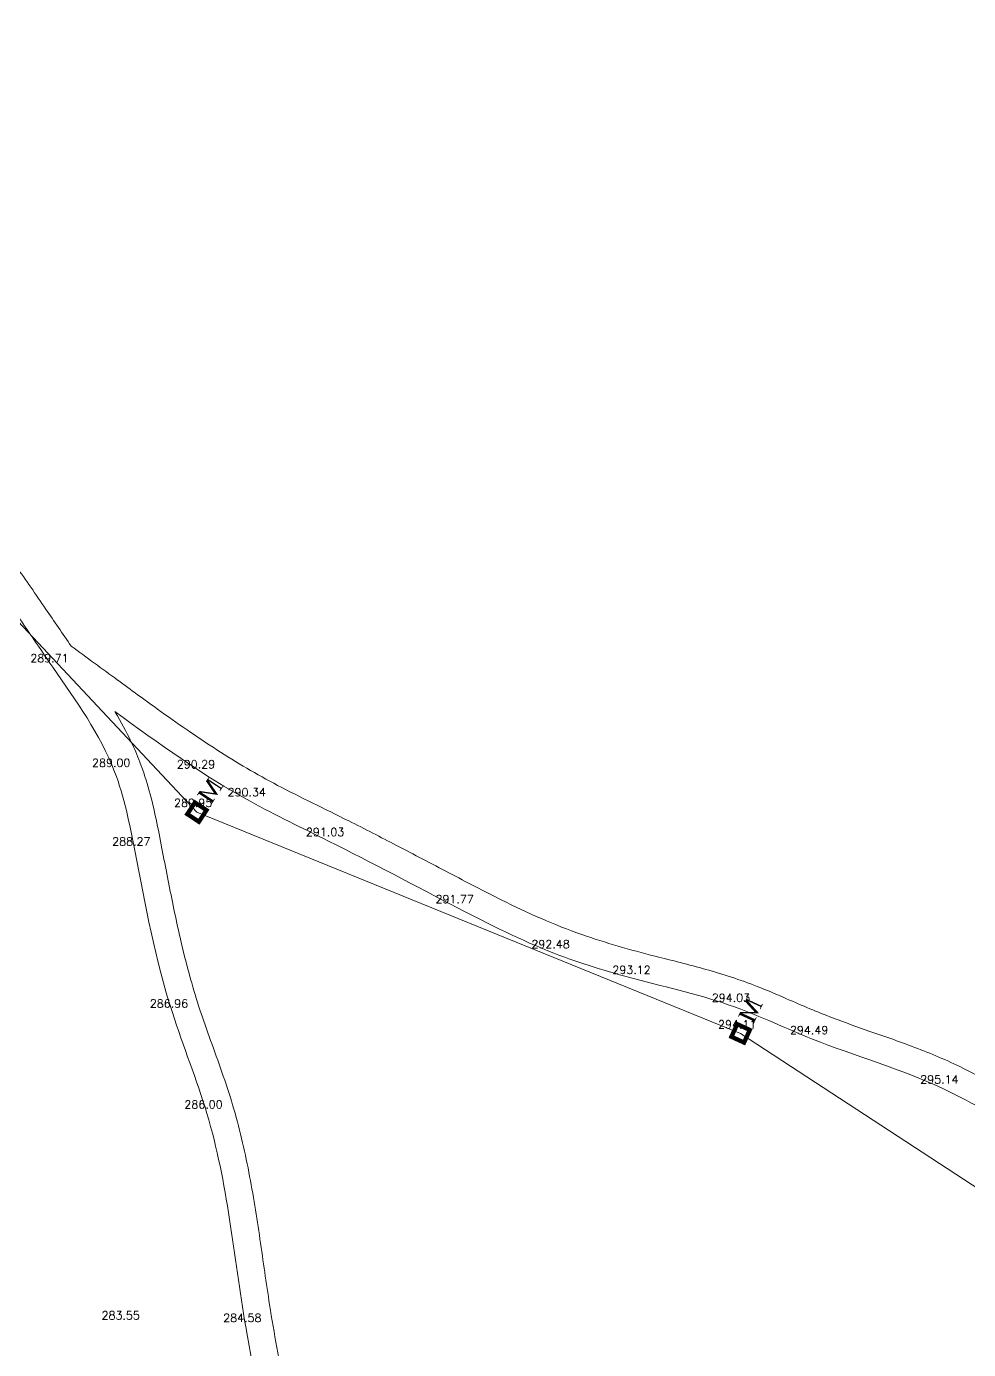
# Model space of a CAD drawing. Extents: x -10901 to -10687, y 151248 to 151425.
# Drawn here: x -10811.6 to -10759.4, y 151324.2 to 151397.5 of the extents above; entities that cross this region are included whole.
import ezdxf

# ---------------------------------------------------------------- set-up
doc = ezdxf.new("R2010")
doc.units = 0
doc.header["$LTSCALE"] = 0.1
doc.layers.get('0').update_dxf_attribs({"lineweight": 15})
doc.layers.add('caminhos', color=250, linetype='Continuous', lineweight=15)
doc.layers.add('PONTOS', color=7, linetype='Continuous', lineweight=15)
doc.layers.add('LIM_MARCO_PARTILHA', color=40, linetype='Continuous')
doc.styles.get("Standard").update_dxf_attribs({"font": 'simplex.shx'})
doc.styles.add('TIMES NEW ROMAN', font='times.ttf')

# ---------------------------------------------------------------- blocks, each defined once
blk = doc.blocks.new('A$C06F97CB2')
at = {"layer": 'LIM_MARCO_PARTILHA', "const_width": 0.24, "elevation": -36.358}
blk.add_lwpolyline([(2.626, 1.966), (2.073, 1.432), (1.54, 1.984), (2.092, 2.518)], close=True, dxfattribs=at)
at = {"layer": 'LIM_MARCO_PARTILHA', "style": 'TIMES NEW ROMAN'}
blk.add_text('M ', height=0.96, rotation=44.00276, dxfattribs=at).set_placement((0.923, 0.244, -36.358))
blk = doc.blocks.new('*U3119', base_point=(-10803.562, 151342.839))
at = {"layer": 'PONTOS', "color": 250, "insert": (-10804.812, 151343.339), "char_height": 0.45, "attachment_point": 4}
blk.add_mtext('286.96', dxfattribs=at)
blk = doc.blocks.new('*U3118', base_point=(-10799.495, 151325.415))
at = {"layer": 'PONTOS', "color": 250, "insert": (-10800.745, 151325.915), "char_height": 0.45, "attachment_point": 4}
blk.add_mtext('284.58', dxfattribs=at)
blk = doc.blocks.new('*U3120', base_point=(-10805.646, 151351.824))
at = {"layer": 'PONTOS', "color": 250, "insert": (-10806.896, 151352.324), "char_height": 0.45, "attachment_point": 4}
blk.add_mtext('288.27', dxfattribs=at)
blk = doc.blocks.new('*U3124', base_point=(-10806.76, 151356.184))
at = {"layer": 'PONTOS', "color": 250, "insert": (-10808.01, 151356.684), "char_height": 0.45, "attachment_point": 4}
blk.add_mtext('289.00', dxfattribs=at)
blk = doc.blocks.new('*U3125', base_point=(-10799.252, 151354.549))
at = {"layer": 'PONTOS', "color": 250, "insert": (-10800.502, 151355.049), "char_height": 0.45, "attachment_point": 4}
blk.add_mtext('290.34', dxfattribs=at)
blk = doc.blocks.new('*U3123', base_point=(-10810.182, 151361.979))
at = {"layer": 'PONTOS', "color": 250, "insert": (-10811.432, 151362.479), "char_height": 0.45, "attachment_point": 4}
blk.add_mtext('289.71', dxfattribs=at)
blk = doc.blocks.new('*U3128', base_point=(-10782.417, 151346.132))
at = {"layer": 'PONTOS', "color": 250, "insert": (-10783.667, 151346.632), "char_height": 0.45, "attachment_point": 4}
blk.add_mtext('292.48', dxfattribs=at)
blk = doc.blocks.new('*U3129', base_point=(-10777.931, 151344.706))
at = {"layer": 'PONTOS', "color": 250, "insert": (-10779.181, 151345.206), "char_height": 0.45, "attachment_point": 4}
blk.add_mtext('293.12', dxfattribs=at)
blk = doc.blocks.new('*U3126', base_point=(-10794.911, 151352.346))
at = {"layer": 'PONTOS', "color": 250, "insert": (-10796.161, 151352.846), "char_height": 0.45, "attachment_point": 4}
blk.add_mtext('291.03', dxfattribs=at)
blk = doc.blocks.new('*U3127', base_point=(-10787.732, 151348.629))
at = {"layer": 'PONTOS', "color": 250, "insert": (-10788.982, 151349.129), "char_height": 0.45, "attachment_point": 4}
blk.add_mtext('291.77', dxfattribs=at)
blk = doc.blocks.new('*U3131', base_point=(-10772.077, 151341.687))
at = {"layer": 'PONTOS', "color": 250, "insert": (-10773.327, 151342.187), "char_height": 0.45, "attachment_point": 4}
blk.add_mtext('294.11', dxfattribs=at)
blk = doc.blocks.new('*U3133', base_point=(-10760.877, 151338.632))
at = {"layer": 'PONTOS', "color": 250, "insert": (-10762.127, 151339.132), "char_height": 0.45, "attachment_point": 4}
blk.add_mtext('295.14', dxfattribs=at)
blk = doc.blocks.new('*U3130', base_point=(-10772.425, 151343.16))
at = {"layer": 'PONTOS', "color": 250, "insert": (-10773.675, 151343.66), "char_height": 0.45, "attachment_point": 4}
blk.add_mtext('294.03', dxfattribs=at)
blk = doc.blocks.new('*U3132', base_point=(-10768.092, 151341.37))
at = {"layer": 'PONTOS', "color": 250, "insert": (-10769.342, 151341.87), "char_height": 0.45, "attachment_point": 4}
blk.add_mtext('294.49', dxfattribs=at)
blk = doc.blocks.new('*U3136', base_point=(-10802.22, 151353.964))
at = {"layer": 'PONTOS', "color": 250, "insert": (-10803.47, 151354.464), "char_height": 0.45, "attachment_point": 4}
blk.add_mtext('289.95', dxfattribs=at)
blk = doc.blocks.new('*U3140', base_point=(-10806.235, 151325.558))
at = {"layer": 'PONTOS', "color": 250, "insert": (-10807.485, 151326.058), "char_height": 0.45, "attachment_point": 4}
blk.add_mtext('283.55', dxfattribs=at)
blk = doc.blocks.new('*U3141', base_point=(-10801.646, 151337.246))
at = {"layer": 'PONTOS', "color": 250, "insert": (-10802.896, 151337.746), "char_height": 0.45, "attachment_point": 4}
blk.add_mtext('286.00', dxfattribs=at)
blk = doc.blocks.new('*U3143', base_point=(-10802.065, 151356.1))
at = {"layer": 'PONTOS', "color": 250, "insert": (-10803.315, 151356.6), "char_height": 0.45, "attachment_point": 4}
blk.add_mtext('290.29', dxfattribs=at)
blk = doc.blocks.new('*U3217', base_point=(-10802.065, 151356.1))
at = {"layer": 'PONTOS', "color": 250, "insert": (-10803.315, 151356.6), "char_height": 0.45, "attachment_point": 4}
blk.add_mtext('290.29', dxfattribs=at)

msp = doc.modelspace()

# ---------------------------------------------------------------- linework, layer by layer
at = {"layer": 'caminhos'}
for p, q in [((-10802.201, 151353.948), (-10815.223, 151367.836)), ((-10772.077, 151341.687), (-10802.201, 151353.948)), ((-10740.113, 151320.779), (-10772.077, 151341.687))]:
    msp.add_line(p, q, dxfattribs=at)
msp.add_spline([(-10824.541, 151397.493), (-10819.999, 151390.53), (-10817.797, 151385.382), (-10815.511, 151370.19), (-10812.729, 151365.687), (-10810.182, 151361.979), (-10806.76, 151356.184), (-10805.646, 151351.824), (-10803.562, 151342.839), (-10801.646, 151337.246), (-10799.495, 151325.415), (-10797.784, 151317.162)], degree=3, dxfattribs=at)
for points, knots in [([(-10819.715, 151392.996), (-10819.263, 151392.266), (-10818.97, 151391.766), (-10818.22, 151390.42), (-10817.775, 151389.555), (-10817.024, 151387.847), (-10816.708, 151387.012), (-10816.294, 151385.601), (-10816.162, 151385.045), (-10815.945, 151383.939), (-10815.86, 151383.386), (-10815.653, 151381.732), (-10815.579, 151380.637), (-10815.429, 151377.997), (-10815.366, 151376.476), (-10815.055, 151373.866), (-10814.841, 151372.75), (-10814.375, 151371.363), (-10814.241, 151371.02), (-10813.933, 151370.343), (-10813.757, 151370.004), (-10813.175, 151368.979), (-10812.715, 151368.289), (-10811.958, 151367.198), (-10811.68, 151366.805), (-10811.127, 151366.012), (-10810.855, 151365.617), (-10810.109, 151364.527), (-10809.64, 151363.836), (-10809.166, 151363.147)], [6.639587, 6.639587, 6.639587, 6.639587, 8.317445, 8.317445, 11.077592, 11.077592, 13.556209, 13.556209, 15.119472, 15.119472, 16.682734, 16.682734, 19.809259, 19.809259, 24.360813, 24.360813, 28.124604, 28.124604, 29.420171, 29.420171, 30.715739, 30.715739, 33.306873, 33.306873, 34.733252, 34.733252, 36.15963, 36.15963, 38.681347, 38.681347, 38.681347, 38.681347]), ([(-10704.702, 151313.805), (-10705.095, 151313.825), (-10705.483, 151313.845), (-10706.633, 151313.916), (-10707.378, 151313.976), (-10708.469, 151314.125), (-10708.827, 151314.186), (-10709.568, 151314.333), (-10709.948, 151314.419), (-10710.852, 151314.623), (-10711.383, 151314.744), (-10713.185, 151315.079), (-10714.408, 151315.194), (-10716.797, 151315.4), (-10717.969, 151315.49), (-10719.598, 151315.741), (-10720.111, 151315.841), (-10720.929, 151316.052), (-10721.247, 151316.148), (-10721.822, 151316.354), (-10722.083, 151316.462), (-10722.615, 151316.706), (-10722.883, 151316.842), (-10723.695, 151317.279), (-10724.249, 151317.613), (-10725.123, 151318.143), (-10725.429, 151318.329), (-10726.056, 151318.699), (-10726.369, 151318.879), (-10727.305, 151319.407), (-10727.925, 151319.745), (-10729.754, 151320.751), (-10730.929, 151321.411), (-10732.382, 151322.389), (-10732.738, 151322.645), (-10733.46, 151323.19), (-10733.822, 151323.474), (-10734.654, 151324.138), (-10735.127, 151324.521), (-10736.021, 151325.219), (-10736.439, 151325.534), (-10737.275, 151326.139), (-10737.694, 151326.431), (-10738.702, 151327.122), (-10739.29, 151327.515), (-10740.295, 151328.196), (-10740.716, 151328.485), (-10741.564, 151329.074), (-10741.988, 151329.372), (-10743.269, 151330.269), (-10744.132, 151330.871), (-10745.707, 151331.916), (-10746.412, 151332.364), (-10747.832, 151333.224), (-10748.548, 151333.638), (-10750.703, 151334.849), (-10752.152, 151335.613), (-10754.255, 151336.731), (-10754.927, 151337.091), (-10755.991, 151337.679), (-10756.387, 151337.903), (-10757.192, 151338.363), (-10757.599, 151338.596), (-10758.533, 151339.119), (-10759.063, 151339.408), (-10760.042, 151339.901), (-10760.488, 151340.11), (-10761.377, 151340.496), (-10761.823, 151340.676), (-10763.157, 151341.189), (-10764.043, 151341.496), (-10765.615, 151342.045), (-10766.308, 151342.289), (-10767.406, 151342.708), (-10767.821, 151342.876), (-10768.665, 151343.232), (-10769.092, 151343.418), (-10770.061, 151343.836), (-10770.605, 151344.068), (-10771.63, 151344.47), (-10772.108, 151344.644), (-10773.06, 151344.956), (-10773.535, 151345.098), (-10774.953, 151345.498), (-10775.889, 151345.728), (-10777.503, 151346.142), (-10778.189, 151346.325), (-10779.546, 151346.72), (-10780.215, 151346.931), (-10781.634, 151347.428), (-10782.376, 151347.721), (-10783.861, 151348.371), (-10784.601, 151348.724), (-10786.303, 151349.572), (-10787.269, 151350.078), (-10789.203, 151351.089), (-10790.171, 151351.599), (-10792.019, 151352.562), (-10792.897, 151353.015), (-10794.452, 151353.795), (-10795.124, 151354.124), (-10796.443, 151354.774), (-10797.094, 151355.099), (-10798.309, 151355.738), (-10798.874, 151356.051), (-10799.996, 151356.71), (-10800.551, 151357.054), (-10802.208, 151358.121), (-10803.297, 151358.879), (-10805.119, 151360.186), (-10805.853, 151360.723), (-10806.59, 151361.263), (-10806.591, 151361.263), (-10806.592, 151361.264), (-10806.593, 151361.265), (-10807.451, 151361.892), (-10808.308, 151362.52), (-10809.166, 151363.147)], [0, 0, 0, 0, 1.176872, 1.176872, 3.530616, 3.530616, 4.737437, 4.737437, 5.944259, 5.944259, 7.519642, 7.519642, 11.0698, 11.0698, 14.619958, 14.619958, 16.33083, 16.33083, 17.474048, 17.474048, 18.473766, 18.473766, 19.473484, 19.473484, 21.47292, 21.47292, 22.520022, 22.520022, 23.567125, 23.567125, 25.661329, 25.661329, 29.849739, 29.849739, 31.270448, 31.270448, 32.691156, 32.691156, 34.49952, 34.49952, 35.994991, 35.994991, 37.490463, 37.490463, 39.604047, 39.604047, 41.163914, 41.163914, 42.72378, 42.72378, 45.843513, 45.843513, 48.275222, 48.275222, 50.706931, 50.706931, 55.570349, 55.570349, 57.882983, 57.882983, 59.277353, 59.277353, 60.671724, 60.671724, 62.415847, 62.415847, 63.796566, 63.796566, 65.177285, 65.177285, 67.938723, 67.938723, 70.178322, 70.178322, 71.586368, 71.586368, 72.994413, 72.994413, 74.722148, 74.722148, 76.147289, 76.147289, 77.572429, 77.572429, 80.42271, 80.42271, 82.605984, 82.605984, 84.789258, 84.789258, 87.320785, 87.320785, 89.852312, 89.852312, 93.132692, 93.132692, 96.413071, 96.413071, 99.358192, 99.358192, 101.576698, 101.576698, 103.795205, 103.795205, 105.820545, 105.820545, 107.845886, 107.845886, 111.896566, 111.896566, 114.628759, 114.628759, 114.628759, 114.632614, 114.632614, 114.632614, 117.809359, 117.809359, 117.809359, 117.809359]), ([(-10806.751, 151359.521), (-10806.743, 151359.509), (-10806.736, 151359.496), (-10806.412, 151358.953), (-10806.112, 151358.404), (-10805.667, 151357.47), (-10805.505, 151357.099), (-10804.954, 151355.665), (-10804.686, 151354.601), (-10804.348, 151353.013), (-10804.244, 151352.472), (-10804.038, 151351.405), (-10803.936, 151350.875), (-10803.626, 151349.292), (-10803.415, 151348.248), (-10802.99, 151346.368), (-10802.783, 151345.527), (-10802.392, 151344.126), (-10802.222, 151343.563), (-10801.851, 151342.437), (-10801.65, 151341.868), (-10801.03, 151340.14), (-10800.593, 151338.958), (-10799.852, 151336.485), (-10799.564, 151335.239), (-10799.083, 151332.753), (-10798.889, 151331.512), (-10798.528, 151329.057), (-10798.361, 151327.844), (-10798.051, 151325.851), (-10797.917, 151325.063), (-10797.622, 151323.483), (-10797.464, 151322.693), (-10796.99, 151320.438), (-10796.657, 151318.97), (-10796.321, 151317.495)], [42.914923, 42.914923, 42.914923, 42.914923, 42.956138, 42.956138, 44.697422, 44.697422, 45.801093, 45.801093, 48.852194, 48.852194, 50.468575, 50.468575, 52.084956, 52.084956, 55.317717, 55.317717, 57.997825, 57.997825, 59.84468, 59.84468, 61.691535, 61.691535, 65.385245, 65.385245, 69.078956, 69.078956, 72.772666, 72.772666, 76.444112, 76.444112, 78.894134, 78.894134, 81.344157, 81.344157, 85.886047, 85.886047, 85.886047, 85.886047]), ([(-10704.78, 151312.307), (-10706.195, 151312.38), (-10708.706, 151312.511), (-10712.508, 151313.545), (-10716.986, 151313.895), (-10722.085, 151314.38), (-10727.319, 151317.871), (-10732.589, 151320.371), (-10737.04, 151324.251), (-10741.687, 151327.264), (-10746.77, 151330.995), (-10752.147, 151333.93), (-10756.904, 151336.421), (-10761.691, 151339.309), (-10767.22, 151340.83), (-10772.682, 151343.463), (-10777.623, 151344.557), (-10782.834, 151346.131), (-10788.406, 151348.946), (-10793.924, 151351.913), (-10800.55, 151355.053), (-10804.32, 151357.746), (-10806.751, 151359.521)], [0, 0, 0, 0, 4.238969, 7.519768, 11.750378, 17.759358, 22.48112, 30.34429, 35.20407, 40.089692, 46.952503, 54.09648, 58.427695, 63.077516, 70.794068, 75.482251, 81.201538, 85.909214, 91.781182, 99.865035, 104.733322, 113.732914, 113.732914, 113.732914, 113.732914])]:
    msp.add_open_spline(points, degree=3, knots=knots, dxfattribs=at)

# ---------------------------------------------------------------- block references
at = {"color": 193}
for name, p in [('*U3123', (-10810.182, 151361.979)), ('*U3124', (-10806.76, 151356.184)), ('*U3143', (-10802.065, 151356.1)), ('*U3217', (-10802.065, 151356.1)), ('*U3125', (-10799.252, 151354.549)), ('*U3136', (-10802.22, 151353.964)), ('*U3126', (-10794.911, 151352.346)), ('*U3120', (-10805.646, 151351.824)), ('*U3127', (-10787.732, 151348.629)), ('*U3128', (-10782.417, 151346.132)), ('*U3129', (-10777.931, 151344.706)), ('*U3119', (-10803.562, 151342.839)), ('*U3130', (-10772.425, 151343.16)), ('*U3131', (-10772.077, 151341.687)), ('*U3132', (-10768.092, 151341.37)), ('*U3133', (-10760.877, 151338.632)), ('*U3141', (-10801.646, 151337.246)), ('*U3140', (-10806.235, 151325.558)), ('*U3118', (-10799.495, 151325.415))]:
    msp.add_blockref(name, p, dxfattribs=at)
at = {"layer": 'LIM_MARCO_PARTILHA', "xscale": -1}
for p, rotation in [((-10800.648, 151356.362, 36.358), 100.7082081118397), ((-10770.9, 151344.305, 36.358), 109.2742890124917)]:
    msp.add_blockref('A$C06F97CB2', p, dxfattribs=dict(at, rotation=rotation))

doc.saveas('drawing.dxf')
